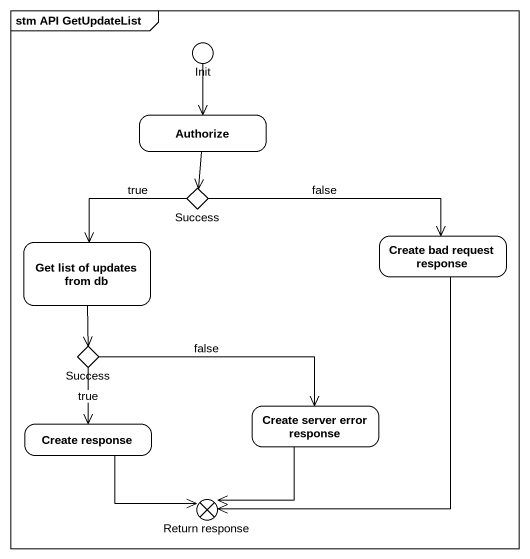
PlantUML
@startuml
mainframe stm API GetUpdateList
hide empty description
state Init <<choice>>
state Authorize
state Success <<choice>>
state "Get list of updates from db" as Get_list_of_updates_from_db
state "Create bad request response" as Create_bad_request_response
state "Success" as Success_2 <<choice>>
state "Create server error response" as Create_server_error_response
state "Create response" as Create_response
state "Return response" as Return_response <<choice>>
Init --> Authorize
Authorize --> Success
Success --> Get_list_of_updates_from_db : true
Success -right-> Create_bad_request_response : false
Get_list_of_updates_from_db --> Success_2
Create_bad_request_response --> Return_response
Success_2 -right-> Create_server_error_response : false
Success_2 --> Create_response : true
Create_server_error_response --> Return_response
Create_response -right-> Return_response
@enduml
